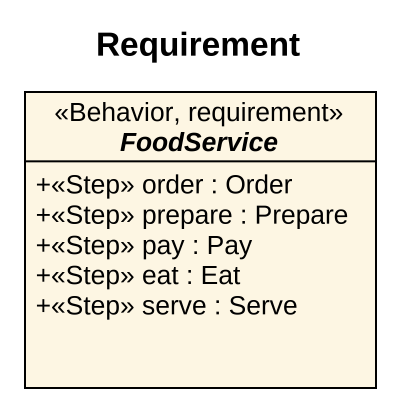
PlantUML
@startuml
title Requirement
hide circle
hide empty members
skinparam classAttributeIconSize 0
class FoodService <<Behavior, requirement>> {
  +<<Step>> order : Order
  +<<Step>> prepare : Prepare
  +<<Step>> pay : Pay
  +<<Step>> eat : Eat
  +<<Step>> serve : Serve
}
@enduml
